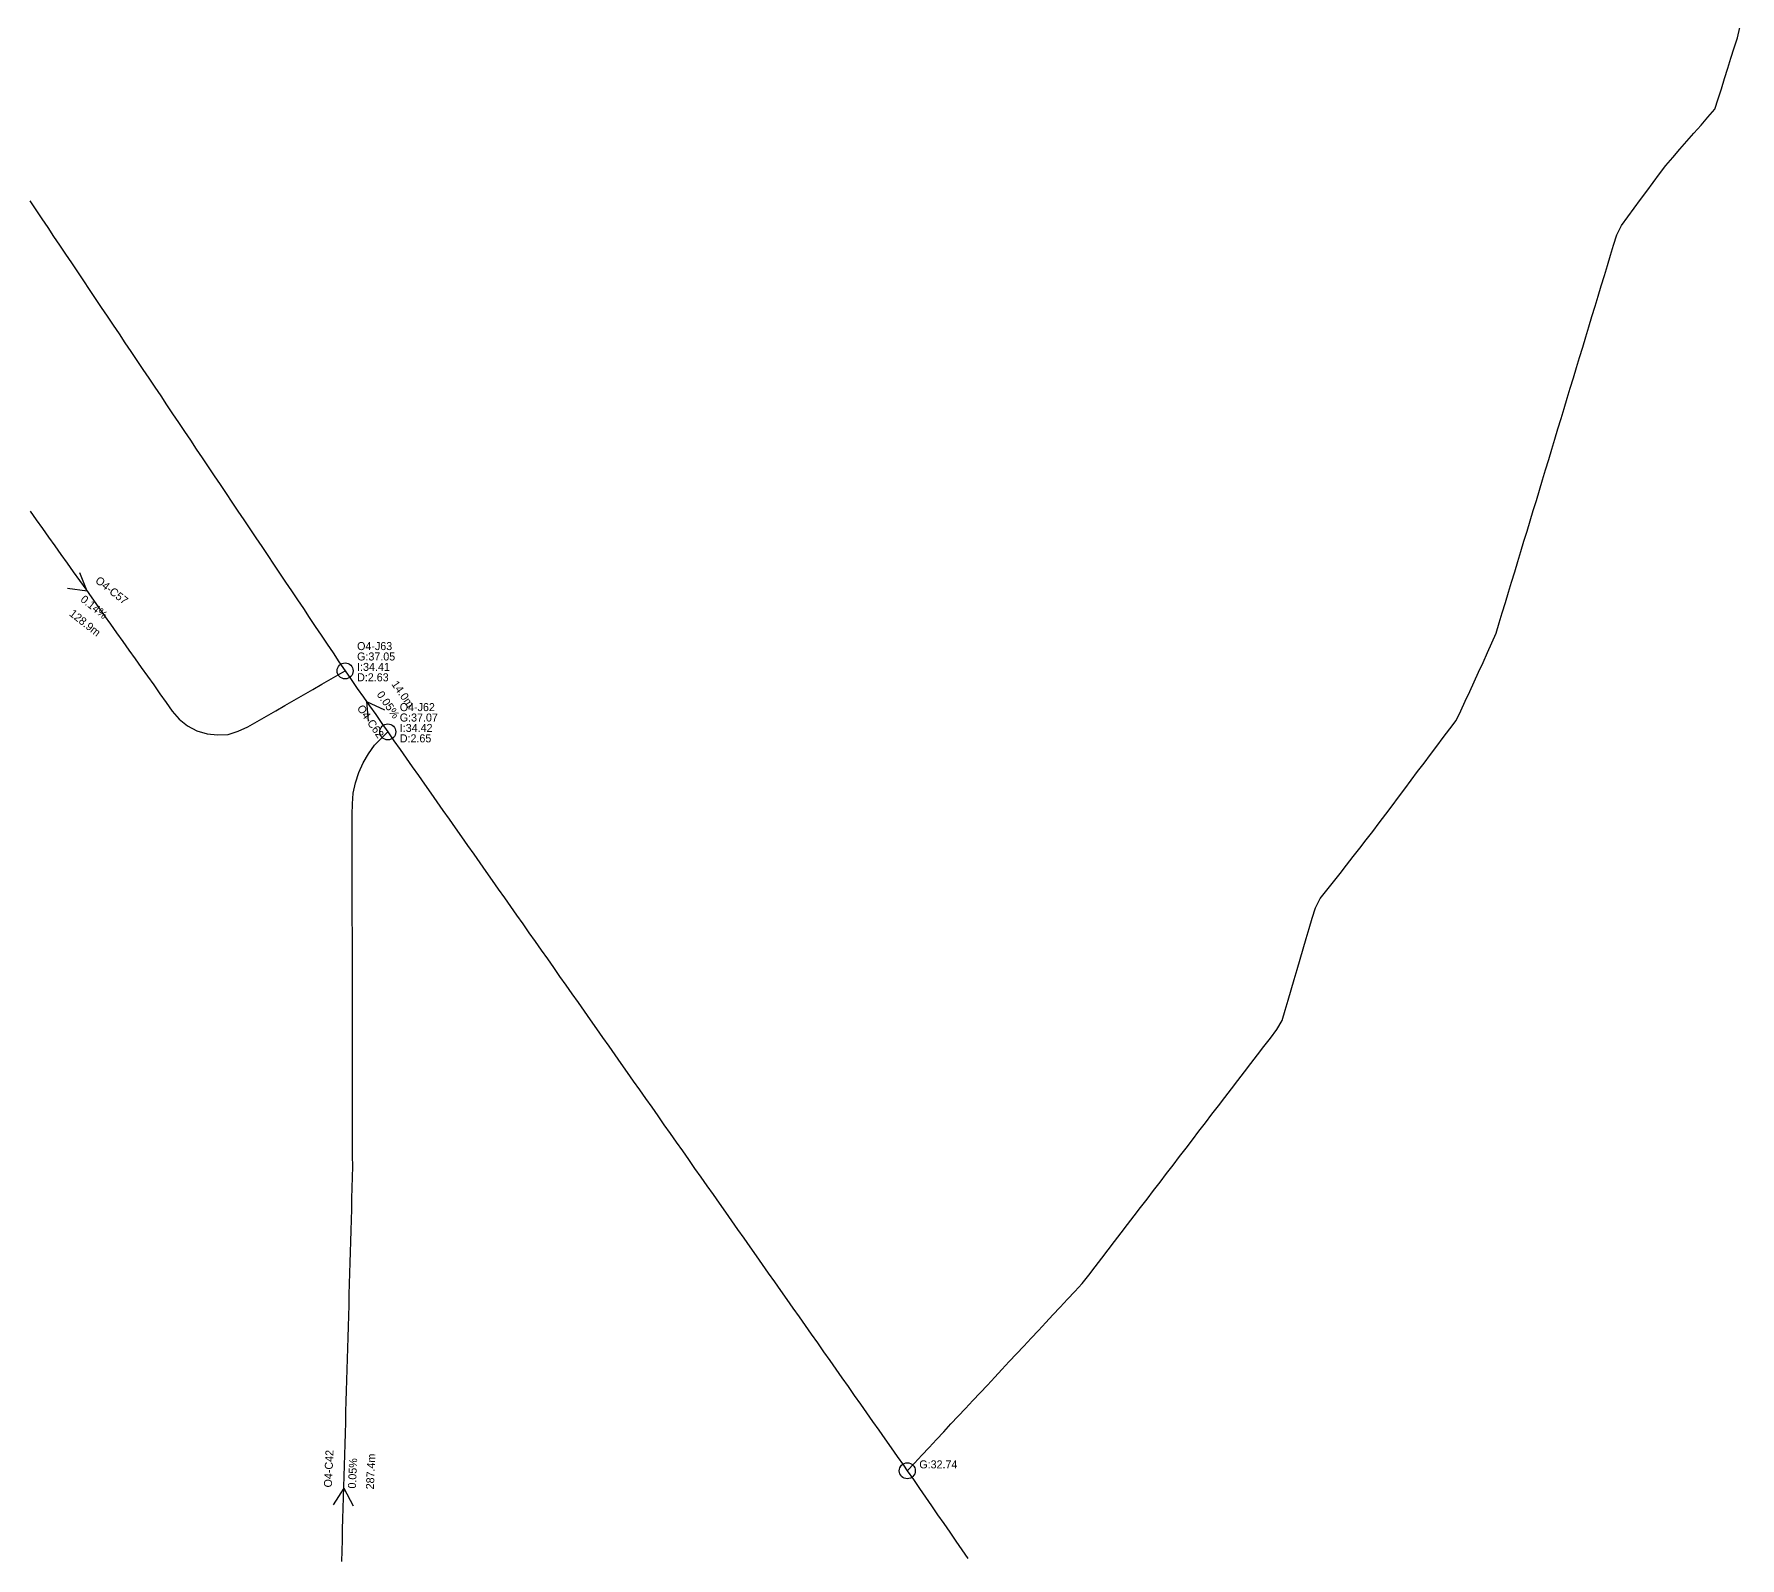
# Model space of a CAD drawing. Header units: metres. Extents: x 607160 to 610559, y 2613470 to 2618337.
# Drawn here: x 609402.1 to 609721.9, y 2615621 to 2615906.5 of the extents above; entities that cross this region are included whole.
import ezdxf

# ---------------------------------------------------------------- set-up
doc = ezdxf.new("R2010")
doc.units = ezdxf.units.M
for name, color, linetype in [('SW-DRAIN-LABELS', 3, 'Continuous'), ('SW-DRAIN-ORPHAN', 8, 'Continuous'), ('SW-DRAIN-SUB-04', 4, 'Continuous'), ('SW-JUNCTIONS', 7, 'Continuous')]:
    doc.layers.add(name, color=color, linetype=linetype)

msp = doc.modelspace()

# ---------------------------------------------------------------- linework, layer by layer
at = {"layer": 'SW-DRAIN-ORPHAN'}
for points in [[(609565.84, 2615637.31), (609567.21, 2615638.77), (609568.57, 2615640.23), (609569.94, 2615641.69), (609571.3, 2615643.15), (609572.67, 2615644.61), (609574.03, 2615646.08), (609575.4, 2615647.54), (609576.76, 2615649), (609578.13, 2615650.46), (609579.49, 2615651.92), (609580.86, 2615653.38), (609582.22, 2615654.84), (609583.59, 2615656.31), (609584.95, 2615657.77), (609586.32, 2615659.23), (609587.68, 2615660.69), (609589.05, 2615662.15), (609590.42, 2615663.61), (609591.78, 2615665.08), (609593.15, 2615666.54), (609594.51, 2615668), (609595.88, 2615669.46), (609597.24, 2615670.92), (609598.61, 2615672.38), (609599.85, 2615673.95), (609601.06, 2615675.54), (609602.28, 2615677.13), (609603.49, 2615678.71), (609604.71, 2615680.3), (609605.93, 2615681.89), (609607.14, 2615683.48), (609608.36, 2615685.07), (609609.58, 2615686.65), (609610.79, 2615688.24), (609612.01, 2615689.83), (609613.23, 2615691.42), (609614.44, 2615693), (609615.66, 2615694.59), (609616.87, 2615696.18), (609618.09, 2615697.77), (609619.31, 2615699.35), (609620.52, 2615700.94), (609621.74, 2615702.53), (609622.96, 2615704.12), (609624.17, 2615705.7), (609625.39, 2615707.29), (609626.61, 2615708.88), (609627.82, 2615710.47), (609629.04, 2615712.05), (609630.26, 2615713.64), (609631.47, 2615715.23), (609632.69, 2615716.82), (609633.9, 2615718.4), (609635.12, 2615719.99), (609636.11, 2615721.69), (609636.68, 2615723.61), (609637.25, 2615725.53), (609637.81, 2615727.45), (609638.38, 2615729.37), (609638.94, 2615731.28), (609639.51, 2615733.2), (609640.08, 2615735.12), (609640.64, 2615737.04), (609641.21, 2615738.96), (609641.77, 2615740.88), (609642.34, 2615742.79), (609643.27, 2615744.53), (609644.5, 2615746.1), (609645.73, 2615747.68), (609646.96, 2615749.25), (609648.19, 2615750.83), (609649.42, 2615752.41), (609650.65, 2615753.98), (609651.88, 2615755.56), (609653.11, 2615757.14), (609654.33, 2615758.73), (609655.53, 2615760.33), (609656.73, 2615761.93), (609657.93, 2615763.53), (609659.13, 2615765.13), (609660.32, 2615766.73), (609661.52, 2615768.33), (609662.72, 2615769.93), (609663.92, 2615771.53), (609665.12, 2615773.13), (609666.32, 2615774.73), (609667.52, 2615776.33), (609668.72, 2615777.93), (609669.6, 2615779.72), (609670.44, 2615781.54), (609671.27, 2615783.36), (609672.1, 2615785.18), (609672.94, 2615786.99), (609673.77, 2615788.81), (609674.61, 2615790.63), (609675.44, 2615792.45), (609676.23, 2615794.28), (609676.81, 2615796.19), (609677.39, 2615798.11), (609677.97, 2615800.02), (609678.55, 2615801.94), (609679.13, 2615803.85), (609679.71, 2615805.76), (609680.29, 2615807.68), (609680.87, 2615809.59), (609681.45, 2615811.51), (609682.03, 2615813.42), (609682.61, 2615815.34), (609683.19, 2615817.25), (609683.77, 2615819.16), (609684.35, 2615821.08), (609684.93, 2615822.99), (609685.51, 2615824.91), (609686.09, 2615826.82), (609686.67, 2615828.73), (609687.25, 2615830.65), (609687.83, 2615832.56), (609688.41, 2615834.48), (609688.98, 2615836.39), (609689.56, 2615838.31), (609690.14, 2615840.22), (609690.72, 2615842.13), (609691.3, 2615844.05), (609691.88, 2615845.96), (609692.46, 2615847.88), (609693.04, 2615849.79), (609693.62, 2615851.7), (609694.2, 2615853.62), (609694.78, 2615855.53), (609695.36, 2615857.45), (609695.94, 2615859.36), (609696.52, 2615861.28), (609697.1, 2615863.19), (609697.68, 2615865.1), (609698.26, 2615867.02), (609698.84, 2615868.93), (609699.75, 2615870.68), (609700.93, 2615872.29), (609702.11, 2615873.91), (609703.29, 2615875.52), (609704.47, 2615877.14), (609705.65, 2615878.75), (609706.84, 2615880.37), (609708.07, 2615881.93), (609709.39, 2615883.44), (609710.7, 2615884.95), (609712.01, 2615886.46), (609713.32, 2615887.97), (609714.64, 2615889.48), (609715.95, 2615890.99), (609717.26, 2615892.5), (609717.86, 2615894.41), (609718.46, 2615896.31), (609719.06, 2615898.22), (609719.66, 2615900.13), (609720.26, 2615902.04), (609720.86, 2615903.95), (609721.46, 2615905.85), (609721.93, 2615907.79)], [(609468.44, 2615775.77), (609469.59, 2615774.13), (609470.74, 2615772.5), (609471.89, 2615770.86), (609473.04, 2615769.23), (609474.19, 2615767.59), (609475.34, 2615765.96), (609476.49, 2615764.32), (609477.64, 2615762.68), (609478.79, 2615761.05), (609479.94, 2615759.41), (609481.1, 2615757.78), (609482.25, 2615756.14), (609483.4, 2615754.5), (609484.55, 2615752.87), (609485.7, 2615751.23), (609486.85, 2615749.6), (609488, 2615747.96), (609489.15, 2615746.33), (609490.3, 2615744.69), (609491.45, 2615743.05), (609492.6, 2615741.42), (609493.75, 2615739.78), (609494.9, 2615738.15), (609496.05, 2615736.51), (609497.21, 2615734.88), (609498.36, 2615733.24), (609499.51, 2615731.6), (609500.66, 2615729.97), (609501.81, 2615728.33), (609502.96, 2615726.7), (609504.11, 2615725.06), (609505.26, 2615723.42), (609506.41, 2615721.79), (609507.56, 2615720.15), (609508.71, 2615718.52), (609509.86, 2615716.88), (609511.01, 2615715.25), (609512.16, 2615713.61), (609513.32, 2615711.97), (609514.47, 2615710.34), (609515.62, 2615708.7), (609516.77, 2615707.07), (609517.92, 2615705.43), (609519.07, 2615703.8), (609520.22, 2615702.16), (609521.37, 2615700.52), (609522.52, 2615698.89), (609523.67, 2615697.25), (609524.82, 2615695.62), (609525.97, 2615693.98), (609527.12, 2615692.34), (609528.27, 2615690.71), (609529.43, 2615689.07), (609530.58, 2615687.44), (609531.73, 2615685.8), (609532.88, 2615684.17), (609534.03, 2615682.53), (609535.18, 2615680.89), (609536.33, 2615679.26), (609537.48, 2615677.62), (609538.63, 2615675.99), (609539.78, 2615674.35), (609540.93, 2615672.71), (609542.08, 2615671.08), (609543.23, 2615669.44), (609544.38, 2615667.81), (609545.54, 2615666.17), (609546.69, 2615664.54), (609547.84, 2615662.9), (609548.99, 2615661.26), (609550.14, 2615659.63), (609551.29, 2615657.99), (609552.44, 2615656.36), (609553.59, 2615654.72), (609554.74, 2615653.09), (609555.89, 2615651.45), (609557.04, 2615649.81), (609558.19, 2615648.18), (609559.34, 2615646.54), (609560.49, 2615644.91), (609561.65, 2615643.27), (609562.8, 2615641.63), (609563.95, 2615640), (609565.1, 2615638.36), (609565.84, 2615637.31)], [(609565.84, 2615637.31), (609566.98, 2615635.66), (609568.11, 2615634.01), (609569.25, 2615632.37), (609570.39, 2615630.72), (609571.52, 2615629.08), (609572.66, 2615627.43), (609573.8, 2615625.79), (609574.93, 2615624.14), (609576.07, 2615622.49), (609577.2, 2615620.85)]]:
    msp.add_lwpolyline(points, dxfattribs=at)
at = {"layer": 'SW-DRAIN-SUB-04'}
for p, q in [((609412.08, 2615802.12), (609410.68, 2615805.6)), ((609412.08, 2615802.12), (609408.37, 2615802.65)), ((609464.44, 2615781.49), (609467.83, 2615779.91)), ((609464.44, 2615781.49), (609464.76, 2615777.76)), ((609460.2, 2615634.06), (609458.18, 2615630.9)), ((609460.2, 2615634.06), (609461.92, 2615630.73))]:
    msp.add_line(p, q, dxfattribs=at)
for points in [[(609401.34, 2615875.27), (609402.45, 2615873.61), (609403.57, 2615871.95), (609404.68, 2615870.29), (609405.79, 2615868.63), (609406.91, 2615866.97), (609408.02, 2615865.31), (609409.14, 2615863.65), (609410.25, 2615861.99), (609411.37, 2615860.32), (609412.48, 2615858.66), (609413.6, 2615857), (609414.71, 2615855.34), (609415.83, 2615853.68), (609416.94, 2615852.02), (609418.05, 2615850.36), (609419.17, 2615848.7), (609420.28, 2615847.04), (609421.4, 2615845.38), (609422.51, 2615843.72), (609423.63, 2615842.06), (609424.74, 2615840.4), (609425.86, 2615838.74), (609426.97, 2615837.08), (609428.09, 2615835.41), (609429.2, 2615833.75), (609430.31, 2615832.09), (609431.43, 2615830.43), (609432.54, 2615828.77), (609433.66, 2615827.11), (609434.77, 2615825.45), (609435.89, 2615823.79), (609437, 2615822.13), (609438.12, 2615820.47), (609439.23, 2615818.81), (609440.35, 2615817.15), (609441.46, 2615815.49), (609442.58, 2615813.83), (609443.69, 2615812.17), (609444.8, 2615810.51), (609445.92, 2615808.84), (609447.03, 2615807.18), (609448.15, 2615805.52), (609449.26, 2615803.86), (609450.38, 2615802.2), (609451.49, 2615800.54), (609452.61, 2615798.88), (609453.72, 2615797.22), (609454.84, 2615795.56), (609455.95, 2615793.9), (609457.06, 2615792.24), (609458.18, 2615790.58), (609459.29, 2615788.92), (609460.44, 2615787.21)], [(609401.37, 2615817.17), (609402.53, 2615815.54), (609403.69, 2615813.91), (609404.85, 2615812.28), (609406.01, 2615810.65), (609407.17, 2615809.02), (609408.33, 2615807.39), (609409.48, 2615805.76), (609410.64, 2615804.13), (609411.8, 2615802.5), (609412.96, 2615800.87), (609414.12, 2615799.24), (609415.28, 2615797.61), (609416.44, 2615795.98), (609417.6, 2615794.35), (609418.75, 2615792.72), (609419.91, 2615791.09), (609421.07, 2615789.46), (609422.23, 2615787.83), (609423.39, 2615786.2), (609424.55, 2615784.57), (609425.71, 2615782.94), (609426.86, 2615781.31), (609428.02, 2615779.68), (609429.35, 2615778.19), (609430.87, 2615776.91), (609432.64, 2615775.98), (609434.55, 2615775.43), (609436.52, 2615775.2), (609438.52, 2615775.29), (609440.42, 2615775.9), (609442.22, 2615776.74), (609443.96, 2615777.74), (609445.69, 2615778.74), (609447.43, 2615779.73), (609449.16, 2615780.73), (609450.89, 2615781.73), (609452.63, 2615782.72), (609454.36, 2615783.72), (609456.09, 2615784.72), (609457.83, 2615785.72), (609459.56, 2615786.71), (609460.44, 2615787.21)], [(609460.44, 2615787.21), (609461.58, 2615785.58), (609462.73, 2615783.94), (609463.87, 2615782.3), (609465.02, 2615780.66), (609466.17, 2615779.02), (609467.31, 2615777.38), (609468.44, 2615775.77)], [(609459.81, 2615620.34), (609459.87, 2615622.34), (609459.92, 2615624.34), (609459.98, 2615626.34), (609460.04, 2615628.33), (609460.09, 2615630.33), (609460.15, 2615632.33), (609460.21, 2615634.33), (609460.26, 2615636.33), (609460.32, 2615638.33), (609460.38, 2615640.33), (609460.43, 2615642.33), (609460.49, 2615644.33), (609460.55, 2615646.33), (609460.6, 2615648.33), (609460.66, 2615650.33), (609460.72, 2615652.32), (609460.77, 2615654.32), (609460.83, 2615656.32), (609460.89, 2615658.32), (609460.94, 2615660.32), (609461, 2615662.32), (609461.06, 2615664.32), (609461.11, 2615666.32), (609461.17, 2615668.32), (609461.22, 2615670.32), (609461.28, 2615672.32), (609461.34, 2615674.32), (609461.39, 2615676.32), (609461.45, 2615678.31), (609461.51, 2615680.31), (609461.56, 2615682.31), (609461.62, 2615684.31), (609461.68, 2615686.31), (609461.73, 2615688.31), (609461.79, 2615690.31), (609461.85, 2615692.31), (609461.86, 2615694.31), (609461.85, 2615696.31), (609461.85, 2615698.31), (609461.85, 2615700.31), (609461.85, 2615702.31), (609461.84, 2615704.31), (609461.84, 2615706.31), (609461.84, 2615708.31), (609461.84, 2615710.31), (609461.83, 2615712.31), (609461.83, 2615714.31), (609461.83, 2615716.31), (609461.82, 2615718.31), (609461.82, 2615720.31), (609461.82, 2615722.31), (609461.82, 2615724.31), (609461.81, 2615726.31), (609461.81, 2615728.31), (609461.81, 2615730.31), (609461.8, 2615732.31), (609461.8, 2615734.31), (609461.8, 2615736.31), (609461.8, 2615738.31), (609461.79, 2615740.31), (609461.79, 2615742.31), (609461.79, 2615744.31), (609461.79, 2615746.31), (609461.78, 2615748.31), (609461.78, 2615750.31), (609461.78, 2615752.31), (609461.77, 2615754.31), (609461.77, 2615756.31), (609461.77, 2615758.31), (609461.77, 2615760.31), (609461.83, 2615762.31), (609461.94, 2615764.3), (609462.41, 2615766.25), (609462.99, 2615768.15), (609463.82, 2615769.97), (609464.84, 2615771.68), (609465.98, 2615773.32), (609467.39, 2615774.74), (609468.44, 2615775.77)]]:
    msp.add_lwpolyline(points, dxfattribs=at)
at = {"layer": 'SW-JUNCTIONS'}
for centre in [(609460.44, 2615787.21), (609468.44, 2615775.77), (609565.84, 2615637.31)]:
    msp.add_circle(centre, 1.5, dxfattribs=at)

# ---------------------------------------------------------------- texts
at = {"layer": 'SW-DRAIN-LABELS', "color": 3}
for s, rotation, p in [('O4-C57', -38.203, (609413.47, 2615803.88)), ('O4-C62', -55.0407, (609462.59, 2615780.2)), ('O4-C42', 87.3787, (609457.95, 2615634.16))]:
    msp.add_text(s, height=1.5, rotation=rotation, dxfattribs=at).set_placement(p)
at = {"layer": 'SW-DRAIN-LABELS', "color": 2}
for s, rotation, p in [('0.14%', -38.203, (609410.69, 2615800.35)), ('128.9m', -38.203, (609408.6, 2615797.69)), ('14.0m', -55.0407, (609469.05, 2615784.72)), ('0.05%', -55.0407, (609466.28, 2615782.78)), ('287.4m', 87.3787, (609465.82, 2615633.8)), ('0.05%', 87.3787, (609462.45, 2615633.95))]:
    msp.add_text(s, height=1.5, rotation=rotation, dxfattribs=at).set_placement(p)
at = {"layer": 'SW-DRAIN-LABELS', "color": 7}
for s, p in [('O4-J63', (609462.69, 2615791.11)), ('G:37.05', (609462.69, 2615789.16)), ('O4-J62', (609470.69, 2615779.67)), ('G:37.07', (609470.69, 2615777.72)), ('G:32.74', (609568.09, 2615637.76))]:
    msp.add_text(s, height=1.5, dxfattribs=at).set_placement(p)
at = {"layer": 'SW-DRAIN-LABELS', "color": 4}
for s, p in [('I:34.41', (609462.69, 2615787.21)), ('I:34.42', (609470.69, 2615775.77))]:
    msp.add_text(s, height=1.5, dxfattribs=at).set_placement(p)
at = {"layer": 'SW-DRAIN-LABELS', "color": 6}
for s, p in [('D:2.63', (609462.69, 2615785.26)), ('D:2.65', (609470.69, 2615773.82))]:
    msp.add_text(s, height=1.5, dxfattribs=at).set_placement(p)

doc.saveas('drawing.dxf')
